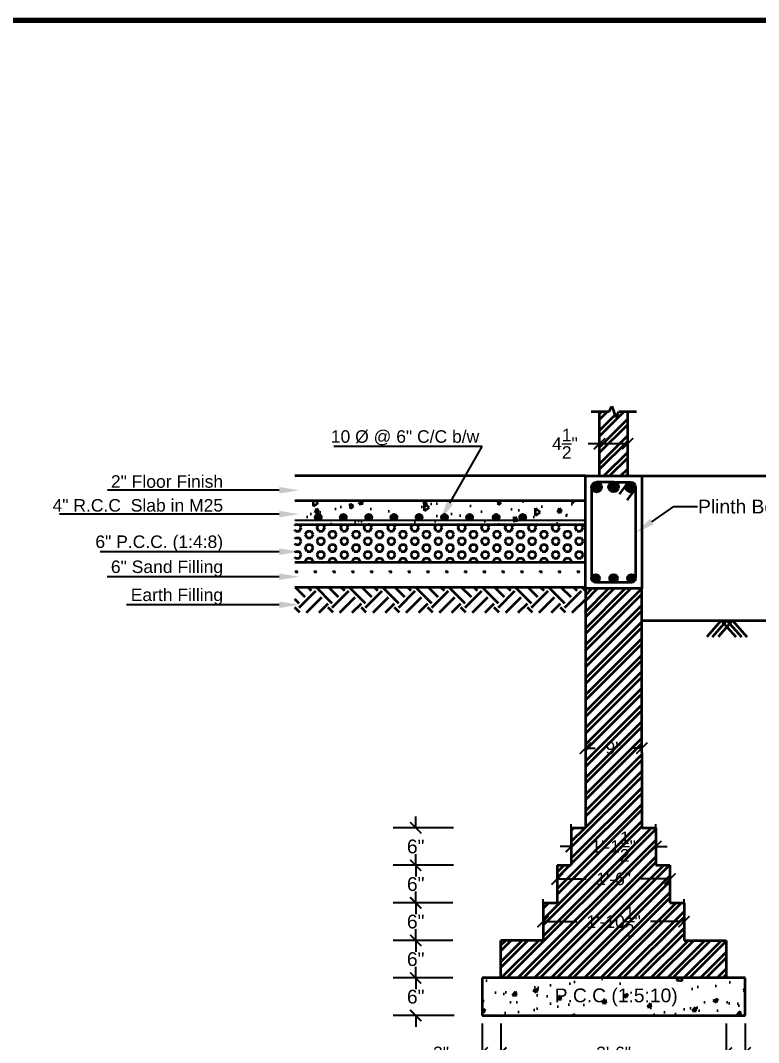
# Model space of a CAD drawing. Header units: feet. Extents: x -5357 to 123217, y -97269 to -8247.
# Drawn here: x 47307.3 to 47425.2, y -49828.4 to -49665.1 of the extents above; entities that cross this region are included whole.
import ezdxf
from ezdxf import colors
from ezdxf.entities.mleader import LeaderData, LeaderLine
from ezdxf.math import Vec2, Vec3

# ---------------------------------------------------------------- set-up
doc = ezdxf.new("R2010")
doc.units = ezdxf.units.FT
doc.header["$LTSCALE"] = 50.2
doc.header["$MEASUREMENT"] = 0
doc.header["$PDMODE"] = 3
doc.linetypes.add('PHANTOM2', pattern=[1.25, 0.625, -0.125, 0.125, -0.125, 0.125, -0.125])
doc.layers.get('0').update_dxf_attribs({"lineweight": 35})
for name, color, linetype, lineweight in [('drg seal', 250, 'Continuous', 120), ('Str Beam', 10, 'Continuous', 35), ('Str Brick Foundation', 2, 'Continuous', 35)]:
    doc.layers.add(name, color=color, linetype=linetype, lineweight=lineweight)
doc.styles.add('2.2 INCH', font='arial.ttf', dxfattribs={"height": 2.2})
doc.styles.get("Standard").update_dxf_attribs({"font": 'arial.ttf'})
doc.dimstyles.new('Copy(2) of Standard', dxfattribs={"dimscale": 20, "dimtxt": 0.18, "dimasz": 0.09, "dimexe": 0.18, "dimexo": 0.0625, "dimgap": 0.09, "dimtad": 0, "dimtih": 1, "dimtoh": 1, "dimdec": 1, "dimzin": 0, "dimdsep": 46, "dimlunit": 4, "dimtxsty": 'Standard', "dimblk": 'ARCHTICK', "dimcen": 0.09, "dimadec": 0, "dimazin": 0, "dimtfac": 1, "dimtdec": 1, "dimtofl": 0, "dimtmove": 0, "dimatfit": 3, "dimfxl": 0.5, "dimfxlon": 1, "dimtolj": 1, "dimtzin": 0, "dimarcsym": 0})

# ---------------------------------------------------------------- blocks, each defined once
blk = doc.blocks.new('_ArchTick')
at = {"color": 0, "linetype": 'ByBlock', "const_width": 0.15}
blk.add_lwpolyline([(-0.5, -0.5), (0.5, 0.5)], dxfattribs=at)
blk = doc.blocks.new('*D979')
at = {"layer": 'Defpoints', "color": 0, "linetype": 'PHANTOM2', "ltscale": 150, "transparency": 16777216}
for p in [(47413.3, -49809.07), (47390.8, -49812.07), (47413.3, -49812.07)]:
    blk.add_point(p, dxfattribs=at)
at = {"layer": 'Str Brick Foundation', "color": 0, "linetype": 'PHANTOM2', "lineweight": -2, "ltscale": 150, "transparency": 16777216}
for p, q in [((47390.8, -49810.82), (47390.8, -49805.47)), ((47413.3, -49810.82), (47413.3, -49805.47)), ((47390.8, -49809.07), (47396.18, -49809.07)), ((47413.3, -49809.07), (47407.92, -49809.07))]:
    blk.add_line(p, q, dxfattribs=at)
at = {"layer": 'Str Brick Foundation', "color": 0, "linetype": 'PHANTOM2', "lineweight": -2, "ltscale": 150, "transparency": 16777216, "xscale": 1.8, "yscale": 1.8, "zscale": 1.8, "rotation": 180}
blk.add_blockref('_ArchTick', (47390.8, -49809.07), dxfattribs=at)
at = {"layer": 'Str Brick Foundation', "color": 0, "linetype": 'PHANTOM2', "lineweight": -2, "ltscale": 150, "transparency": 16777216, "xscale": 1.8, "yscale": 1.8, "zscale": 1.8}
blk.add_blockref('_ArchTick', (47413.3, -49809.07), dxfattribs=at)
at = {"layer": 'Str Brick Foundation', "color": 0, "linetype": 'PHANTOM2', "lineweight": 20, "ltscale": 150, "transparency": 16777216, "insert": (47402.05, -49809.07), "char_height": 3.6, "attachment_point": 5}
blk.add_mtext('\\A1;{\\H0.55556x;1\'-10{\\H1.000000x;\\S1/2;}"}', dxfattribs=at)
blk = doc.blocks.new('*D980')
at = {"layer": 'Defpoints', "color": 0, "linetype": 'PHANTOM2', "ltscale": 150, "transparency": 16777216}
for p in [(47393.05, -49800.07), (47411.05, -49800.07), (47393.05, -49802.25)]:
    blk.add_point(p, dxfattribs=at)
at = {"layer": 'Str Brick Foundation', "color": 0, "linetype": 'PHANTOM2', "lineweight": -2, "ltscale": 150, "transparency": 16777216}
for p, q in [((47393.05, -49801.32), (47393.05, -49805.85)), ((47393.05, -49802.25), (47397.68, -49802.25)), ((47411.05, -49802.25), (47406.41, -49802.25)), ((47411.05, -49801.32), (47411.05, -49805.85))]:
    blk.add_line(p, q, dxfattribs=at)
at = {"layer": 'Str Brick Foundation', "color": 0, "linetype": 'PHANTOM2', "lineweight": -2, "ltscale": 150, "transparency": 16777216, "xscale": 1.8, "yscale": 1.8, "zscale": 1.8, "rotation": 180}
blk.add_blockref('_ArchTick', (47393.05, -49802.25), dxfattribs=at)
at = {"layer": 'Str Brick Foundation', "color": 0, "linetype": 'PHANTOM2', "lineweight": -2, "ltscale": 150, "transparency": 16777216, "xscale": 1.8, "yscale": 1.8, "zscale": 1.8}
blk.add_blockref('_ArchTick', (47411.05, -49802.25), dxfattribs=at)
at = {"layer": 'Str Brick Foundation', "color": 0, "linetype": 'PHANTOM2', "lineweight": 20, "ltscale": 150, "transparency": 16777216, "insert": (47402.05, -49802.25), "char_height": 3.6, "attachment_point": 5}
blk.add_mtext('\\A1;{\\H0.55556x;1\'-6"}', dxfattribs=at)
blk = doc.blocks.new('*D981')
at = {"layer": 'Defpoints', "color": 0, "linetype": 'PHANTOM2', "ltscale": 150, "transparency": 16777216}
for p in [(47395.3, -49797.07), (47408.8, -49797.07), (47408.8, -49797.07)]:
    blk.add_point(p, dxfattribs=at)
at = {"layer": 'Str Brick Foundation', "color": 0, "linetype": 'PHANTOM2', "lineweight": -2, "ltscale": 150, "transparency": 16777216}
for p, q in [((47395.3, -49797.07), (47395.3, -49793.47)), ((47408.8, -49797.07), (47408.8, -49793.47)), ((47395.3, -49797.07), (47393.5, -49797.07)), ((47408.8, -49797.07), (47410.6, -49797.07))]:
    blk.add_line(p, q, dxfattribs=at)
at = {"layer": 'Str Brick Foundation', "color": 0, "linetype": 'PHANTOM2', "lineweight": -2, "ltscale": 150, "transparency": 16777216, "xscale": 1.8, "yscale": 1.8, "zscale": 1.8}
blk.add_blockref('_ArchTick', (47395.3, -49797.07), dxfattribs=at)
at = {"layer": 'Str Brick Foundation', "color": 0, "linetype": 'PHANTOM2', "lineweight": -2, "ltscale": 150, "transparency": 16777216, "xscale": 1.8, "yscale": 1.8, "zscale": 1.8, "rotation": 180}
blk.add_blockref('_ArchTick', (47408.8, -49797.07), dxfattribs=at)
at = {"layer": 'Str Brick Foundation', "color": 0, "linetype": 'PHANTOM2', "lineweight": 20, "ltscale": 150, "transparency": 16777216, "insert": (47402.05, -49797.07), "char_height": 3.6, "attachment_point": 5}
blk.add_mtext('\\A1;{\\H0.55556x;1\'-1{\\H1.000000x;\\S1/2;}"}', dxfattribs=at)
blk = doc.blocks.new('*D982')
at = {"layer": 'Defpoints', "color": 0, "linetype": 'PHANTOM2', "ltscale": 150, "transparency": 16777216}
for p in [(47406.55, -49781.35), (47397.55, -49782.07), (47406.55, -49782.07)]:
    blk.add_point(p, dxfattribs=at)
at = {"layer": 'Str Brick Foundation', "color": 0, "linetype": 'PHANTOM2', "lineweight": -2, "ltscale": 150, "transparency": 16777216}
for p, q in [((47397.55, -49781.35), (47397.55, -49777.75)), ((47406.55, -49781.35), (47406.55, -49777.75)), ((47397.55, -49781.35), (47399.1, -49781.35)), ((47406.55, -49781.35), (47405, -49781.35))]:
    blk.add_line(p, q, dxfattribs=at)
at = {"layer": 'Str Brick Foundation', "color": 0, "linetype": 'PHANTOM2', "lineweight": -2, "ltscale": 150, "transparency": 16777216, "xscale": 1.8, "yscale": 1.8, "zscale": 1.8, "rotation": 180}
blk.add_blockref('_ArchTick', (47397.55, -49781.35), dxfattribs=at)
at = {"layer": 'Str Brick Foundation', "color": 0, "linetype": 'PHANTOM2', "lineweight": -2, "ltscale": 150, "transparency": 16777216, "xscale": 1.8, "yscale": 1.8, "zscale": 1.8}
blk.add_blockref('_ArchTick', (47406.55, -49781.35), dxfattribs=at)
at = {"layer": 'Str Brick Foundation', "color": 0, "linetype": 'PHANTOM2', "lineweight": 20, "ltscale": 150, "transparency": 16777216, "insert": (47402.05, -49781.35), "char_height": 3.6, "attachment_point": 5}
blk.add_mtext('\\A1;{\\H0.55556x;9"}', dxfattribs=at)
blk = doc.blocks.new('*D972')
at = {"layer": 'Defpoints', "color": 0, "linetype": 'PHANTOM2', "ltscale": 150, "transparency": 16777216}
for p in [(47384.05, -49824.07), (47420.05, -49824.07), (47420.05, -49830.05)]:
    blk.add_point(p, dxfattribs=at)
at = {"layer": 'Str Brick Foundation', "color": 0, "linetype": 'PHANTOM2', "lineweight": -2, "ltscale": 150, "transparency": 16777216}
for p, q in [((47384.05, -49825.32), (47384.05, -49833.65)), ((47420.05, -49825.32), (47420.05, -49833.65)), ((47384.05, -49830.05), (47397.57, -49830.05)), ((47420.05, -49830.05), (47406.52, -49830.05))]:
    blk.add_line(p, q, dxfattribs=at)
at = {"layer": 'Str Brick Foundation', "color": 0, "linetype": 'PHANTOM2', "lineweight": -2, "ltscale": 150, "transparency": 16777216, "xscale": 1.8, "yscale": 1.8, "zscale": 1.8, "rotation": 180}
blk.add_blockref('_ArchTick', (47384.05, -49830.05), dxfattribs=at)
at = {"layer": 'Str Brick Foundation', "color": 0, "linetype": 'PHANTOM2', "lineweight": -2, "ltscale": 150, "transparency": 16777216, "xscale": 1.8, "yscale": 1.8, "zscale": 1.8}
blk.add_blockref('_ArchTick', (47420.05, -49830.05), dxfattribs=at)
at = {"layer": 'Str Brick Foundation', "color": 0, "linetype": 'PHANTOM2', "lineweight": 20, "ltscale": 150, "transparency": 16777216, "insert": (47402.05, -49830.05), "char_height": 3.6, "attachment_point": 5}
blk.add_mtext('\\A1;{\\H0.55556x;2\'-6"}', dxfattribs=at)
blk = doc.blocks.new('*D977')
at = {"layer": 'Defpoints', "color": 0, "linetype": 'PHANTOM2', "ltscale": 150, "transparency": 16777216}
for p in [(47381.05, -49824.07), (47384.05, -49824.07), (47381.05, -49830.05)]:
    blk.add_point(p, dxfattribs=at)
at = {"layer": 'Str Brick Foundation', "color": 0, "linetype": 'PHANTOM2', "lineweight": -2, "ltscale": 150, "transparency": 16777216}
for p, q in [((47381.05, -49825.32), (47381.05, -49833.65)), ((47384.05, -49825.32), (47384.05, -49833.65)), ((47381.05, -49830.05), (47377.45, -49830.05)), ((47384.05, -49830.05), (47385.85, -49830.05))]:
    blk.add_line(p, q, dxfattribs=at)
at = {"layer": 'Str Brick Foundation', "color": 0, "linetype": 'PHANTOM2', "lineweight": -2, "ltscale": 150, "transparency": 16777216, "xscale": 1.8, "yscale": 1.8, "zscale": 1.8}
blk.add_blockref('_ArchTick', (47381.05, -49830.05), dxfattribs=at)
at = {"layer": 'Str Brick Foundation', "color": 0, "linetype": 'PHANTOM2', "lineweight": -2, "ltscale": 150, "transparency": 16777216, "xscale": 1.8, "yscale": 1.8, "zscale": 1.8, "rotation": 180}
blk.add_blockref('_ArchTick', (47384.05, -49830.05), dxfattribs=at)
at = {"layer": 'Str Brick Foundation', "color": 0, "linetype": 'PHANTOM2', "lineweight": 20, "ltscale": 150, "transparency": 16777216, "insert": (47374.5, -49830.05), "char_height": 3.6, "attachment_point": 5}
blk.add_mtext('\\A1;{\\H0.55556x;3"}', dxfattribs=at)
blk = doc.blocks.new('*D978')
at = {"layer": 'Defpoints', "color": 0, "linetype": 'PHANTOM2', "ltscale": 150, "transparency": 16777216}
for p in [(47420.05, -49824.07), (47423.05, -49824.07), (47423.05, -49830.05)]:
    blk.add_point(p, dxfattribs=at)
at = {"layer": 'Str Brick Foundation', "color": 0, "linetype": 'PHANTOM2', "lineweight": -2, "ltscale": 150, "transparency": 16777216}
for p, q in [((47420.05, -49825.32), (47420.05, -49833.65)), ((47423.05, -49825.32), (47423.05, -49833.65)), ((47420.05, -49830.05), (47418.25, -49830.05)), ((47423.05, -49830.05), (47426.65, -49830.05))]:
    blk.add_line(p, q, dxfattribs=at)
at = {"layer": 'Str Brick Foundation', "color": 0, "linetype": 'PHANTOM2', "lineweight": -2, "ltscale": 150, "transparency": 16777216, "xscale": 1.8, "yscale": 1.8, "zscale": 1.8}
blk.add_blockref('_ArchTick', (47420.05, -49830.05), dxfattribs=at)
at = {"layer": 'Str Brick Foundation', "color": 0, "linetype": 'PHANTOM2', "lineweight": -2, "ltscale": 150, "transparency": 16777216, "xscale": 1.8, "yscale": 1.8, "zscale": 1.8, "rotation": 180}
blk.add_blockref('_ArchTick', (47423.05, -49830.05), dxfattribs=at)
at = {"layer": 'Str Brick Foundation', "color": 0, "linetype": 'PHANTOM2', "lineweight": 20, "ltscale": 150, "transparency": 16777216, "insert": (47429.6, -49830.05), "char_height": 3.6, "attachment_point": 5}
blk.add_mtext('\\A1;{\\H0.55556x;3"}', dxfattribs=at)
blk = doc.blocks.new('*D973')
at = {"layer": 'Defpoints', "color": 0, "linetype": 'PHANTOM2', "ltscale": 150, "transparency": 16777216}
for p in [(47370.45, -49818.07), (47375.65, -49818.07), (47377.85, -49824.07)]:
    blk.add_point(p, dxfattribs=at)
at = {"layer": 'Str Brick Foundation', "color": 0, "linetype": 'PHANTOM2', "lineweight": -2, "ltscale": 150, "transparency": 16777216}
for p, q in [((47370.45, -49818.07), (47370.45, -49816.27)), ((47374.4, -49818.07), (47366.85, -49818.07)), ((47376.6, -49824.07), (47366.85, -49824.07)), ((47370.45, -49824.07), (47370.45, -49825.87))]:
    blk.add_line(p, q, dxfattribs=at)
at = {"layer": 'Str Brick Foundation', "color": 0, "linetype": 'PHANTOM2', "lineweight": -2, "ltscale": 150, "transparency": 16777216, "xscale": 1.8, "yscale": 1.8, "zscale": 1.8}
for p, rotation in [((47370.45, -49818.07), 270), ((47370.45, -49824.07), 90)]:
    blk.add_blockref('_ArchTick', p, dxfattribs=dict(at, rotation=rotation))
at = {"layer": 'Str Brick Foundation', "color": 0, "linetype": 'PHANTOM2', "lineweight": 20, "ltscale": 150, "transparency": 16777216, "insert": (47370.45, -49821.07), "char_height": 2.2, "attachment_point": 5, "style": '2.2 INCH'}
blk.add_mtext('\\A1;6"', dxfattribs=at)
blk = doc.blocks.new('*D974')
at = {"layer": 'Defpoints', "color": 0, "linetype": 'PHANTOM2', "ltscale": 150, "transparency": 16777216}
for p in [(47370.45, -49806.07), (47377.65, -49806.07), (47377.65, -49812.07)]:
    blk.add_point(p, dxfattribs=at)
at = {"layer": 'Str Brick Foundation', "color": 0, "linetype": 'PHANTOM2', "lineweight": -2, "ltscale": 150, "transparency": 16777216}
for p, q in [((47370.45, -49806.07), (47370.45, -49804.27)), ((47376.4, -49806.07), (47366.85, -49806.07)), ((47376.4, -49812.07), (47366.85, -49812.07)), ((47370.45, -49812.07), (47370.45, -49813.87))]:
    blk.add_line(p, q, dxfattribs=at)
at = {"layer": 'Str Brick Foundation', "color": 0, "linetype": 'PHANTOM2', "lineweight": -2, "ltscale": 150, "transparency": 16777216, "xscale": 1.8, "yscale": 1.8, "zscale": 1.8}
for p, rotation in [((47370.45, -49806.07), 270), ((47370.45, -49812.07), 90)]:
    blk.add_blockref('_ArchTick', p, dxfattribs=dict(at, rotation=rotation))
at = {"layer": 'Str Brick Foundation', "color": 0, "linetype": 'PHANTOM2', "lineweight": 20, "ltscale": 150, "transparency": 16777216, "insert": (47370.45, -49809.07), "char_height": 2.2, "attachment_point": 5, "style": '2.2 INCH'}
blk.add_mtext('\\A1;6"', dxfattribs=at)
blk = doc.blocks.new('*D975')
at = {"layer": 'Defpoints', "color": 0, "linetype": 'PHANTOM2', "ltscale": 150, "transparency": 16777216}
for p in [(47370.45, -49800.07), (47377.75, -49800.07), (47377.65, -49806.07)]:
    blk.add_point(p, dxfattribs=at)
at = {"layer": 'Str Brick Foundation', "color": 0, "linetype": 'PHANTOM2', "lineweight": -2, "ltscale": 150, "transparency": 16777216}
for p, q in [((47370.45, -49800.07), (47370.45, -49798.27)), ((47376.5, -49800.07), (47366.85, -49800.07)), ((47376.4, -49806.07), (47366.85, -49806.07)), ((47370.45, -49806.07), (47370.45, -49807.87))]:
    blk.add_line(p, q, dxfattribs=at)
at = {"layer": 'Str Brick Foundation', "color": 0, "linetype": 'PHANTOM2', "lineweight": -2, "ltscale": 150, "transparency": 16777216, "xscale": 1.8, "yscale": 1.8, "zscale": 1.8}
for p, rotation in [((47370.45, -49800.07), 270), ((47370.45, -49806.07), 90)]:
    blk.add_blockref('_ArchTick', p, dxfattribs=dict(at, rotation=rotation))
at = {"layer": 'Str Brick Foundation', "color": 0, "linetype": 'PHANTOM2', "lineweight": 20, "ltscale": 150, "transparency": 16777216, "insert": (47370.45, -49803.07), "char_height": 2.2, "attachment_point": 5, "style": '2.2 INCH'}
blk.add_mtext('\\A1;6"', dxfattribs=at)
blk = doc.blocks.new('*D976')
at = {"layer": 'Defpoints', "color": 0, "linetype": 'PHANTOM2', "ltscale": 150, "transparency": 16777216}
for p in [(47370.45, -49794.07), (47377.75, -49794.07), (47377.75, -49800.07)]:
    blk.add_point(p, dxfattribs=at)
at = {"layer": 'Str Brick Foundation', "color": 0, "linetype": 'PHANTOM2', "lineweight": -2, "ltscale": 150, "transparency": 16777216}
for p, q in [((47370.45, -49794.07), (47370.45, -49792.27)), ((47376.5, -49794.07), (47366.85, -49794.07)), ((47376.5, -49800.07), (47366.85, -49800.07)), ((47370.45, -49800.07), (47370.45, -49801.87))]:
    blk.add_line(p, q, dxfattribs=at)
at = {"layer": 'Str Brick Foundation', "color": 0, "linetype": 'PHANTOM2', "lineweight": -2, "ltscale": 150, "transparency": 16777216, "xscale": 1.8, "yscale": 1.8, "zscale": 1.8}
for p, rotation in [((47370.45, -49794.07), 270), ((47370.45, -49800.07), 90)]:
    blk.add_blockref('_ArchTick', p, dxfattribs=dict(at, rotation=rotation))
at = {"layer": 'Str Brick Foundation', "color": 0, "linetype": 'PHANTOM2', "lineweight": 20, "ltscale": 150, "transparency": 16777216, "insert": (47370.45, -49797.07), "char_height": 2.2, "attachment_point": 5, "style": '2.2 INCH'}
blk.add_mtext('\\A1;6"', dxfattribs=at)
blk = doc.blocks.new('*D984')
at = {"layer": 'Defpoints', "color": 0, "linetype": 'PHANTOM2', "ltscale": 150, "transparency": 16777216}
for p in [(47423.05, -49760.95), (47458.35, -49760.95), (47423.05, -49824.07)]:
    blk.add_point(p, dxfattribs=at)
at = {"layer": 'Str Brick Foundation', "color": 0, "linetype": 'PHANTOM2', "lineweight": -2, "ltscale": 150, "transparency": 16777216}
for p, q in [((47448.35, -49760.95), (47461.95, -49760.95)), ((47458.35, -49760.95), (47458.35, -49788.87)), ((47458.35, -49824.07), (47458.35, -49796.15)), ((47448.35, -49824.07), (47461.95, -49824.07))]:
    blk.add_line(p, q, dxfattribs=at)
at = {"layer": 'Str Brick Foundation', "color": 0, "linetype": 'PHANTOM2', "lineweight": -2, "ltscale": 150, "transparency": 16777216, "xscale": 1.8, "yscale": 1.8, "zscale": 1.8}
for p, rotation in [((47458.35, -49760.95), 90), ((47458.35, -49824.07), 270)]:
    blk.add_blockref('_ArchTick', p, dxfattribs=dict(at, rotation=rotation))
at = {"layer": 'Str Brick Foundation', "color": 0, "linetype": 'PHANTOM2', "lineweight": 20, "ltscale": 150, "transparency": 16777216, "insert": (47458.35, -49792.51), "char_height": 3.6, "attachment_point": 5}
blk.add_mtext('\\A1;5\'-6"', dxfattribs=at)
blk = doc.blocks.new('*D985')
at = {"layer": 'Defpoints', "color": 0, "linetype": 'PHANTOM2', "ltscale": 150, "transparency": 16777216}
for p in [(47399.8, -49733.42), (47404.3, -49732.71), (47404.3, -49733.42)]:
    blk.add_point(p, dxfattribs=at)
at = {"layer": 'Str Brick Foundation', "color": 0, "linetype": 'PHANTOM2', "lineweight": -2, "ltscale": 150, "transparency": 16777216}
for p, q in [((47399.8, -49732.71), (47399.8, -49729.11)), ((47404.3, -49732.71), (47404.3, -49729.11)), ((47399.8, -49732.71), (47398, -49732.71)), ((47404.3, -49732.71), (47399.8, -49732.71))]:
    blk.add_line(p, q, dxfattribs=at)
at = {"layer": 'Str Brick Foundation', "color": 0, "linetype": 'PHANTOM2', "lineweight": -2, "ltscale": 150, "transparency": 16777216, "xscale": 1.8, "yscale": 1.8, "zscale": 1.8, "rotation": 180}
blk.add_blockref('_ArchTick', (47399.8, -49732.71), dxfattribs=at)
at = {"layer": 'Str Brick Foundation', "color": 0, "linetype": 'PHANTOM2', "lineweight": -2, "ltscale": 150, "transparency": 16777216, "xscale": 1.8, "yscale": 1.8, "zscale": 1.8}
blk.add_blockref('_ArchTick', (47404.3, -49732.71), dxfattribs=at)
at = {"layer": 'Str Brick Foundation', "color": 0, "linetype": 'PHANTOM2', "lineweight": 20, "ltscale": 150, "transparency": 16777216, "insert": (47394.28, -49732.71), "char_height": 3.6, "attachment_point": 5}
blk.add_mtext('\\A1;{\\H0.55556x;4{\\H1.000000x;\\S1/2;}"}', dxfattribs=at)
blk = doc.blocks.new('*D995')
at = {"layer": 'Defpoints', "color": 0, "linetype": 'PHANTOM2', "ltscale": 150, "transparency": 16777216}
for p in [(47370.45, -49812.07), (47377.65, -49812.07), (47377.65, -49818.07)]:
    blk.add_point(p, dxfattribs=at)
at = {"layer": 'Str Brick Foundation', "color": 0, "linetype": 'PHANTOM2', "lineweight": -2, "ltscale": 150, "transparency": 16777216}
for p, q in [((47370.45, -49812.07), (47370.45, -49810.27)), ((47376.4, -49812.07), (47366.85, -49812.07)), ((47376.4, -49818.07), (47366.85, -49818.07)), ((47370.45, -49818.07), (47370.45, -49819.87))]:
    blk.add_line(p, q, dxfattribs=at)
at = {"layer": 'Str Brick Foundation', "color": 0, "linetype": 'PHANTOM2', "lineweight": -2, "ltscale": 150, "transparency": 16777216, "xscale": 1.8, "yscale": 1.8, "zscale": 1.8}
for p, rotation in [((47370.45, -49812.07), 270), ((47370.45, -49818.07), 90)]:
    blk.add_blockref('_ArchTick', p, dxfattribs=dict(at, rotation=rotation))
at = {"layer": 'Str Brick Foundation', "color": 0, "linetype": 'PHANTOM2', "lineweight": 20, "ltscale": 150, "transparency": 16777216, "insert": (47370.45, -49815.07), "char_height": 2.2, "attachment_point": 5, "style": '2.2 INCH'}
blk.add_mtext('\\A1;6"', dxfattribs=at)

msp = doc.modelspace()

# ---------------------------------------------------------------- hatches: boundary and pattern name
at = {"layer": 'Str Beam'}
h = msp.add_hatch(color=256, dxfattribs=at)
h.dxf.hatch_style = 1
h.paths.add_polyline_path([(47400.12276, -49739.64709, 1), (47398.54876, -49739.64709, 1)])
h = msp.add_hatch(color=256, dxfattribs=at)
h.dxf.hatch_style = 1
h.paths.add_polyline_path([(47402.83576, -49739.61557, 1), (47401.26176, -49739.61557, 1)])
h = msp.add_hatch(color=256, dxfattribs=at)
h.dxf.hatch_style = 1
h.paths.add_polyline_path([(47405.54876, -49739.64709, 1), (47403.97476, -49739.64709, 1)])
h = msp.add_hatch(color=256, dxfattribs=at)
h.dxf.hatch_style = 1
h.paths.add_polyline_path([(47399.80676, -49754.23109, 1), (47398.54876, -49754.23109, 1)])
h = msp.add_hatch(color=256, dxfattribs=at)
h.dxf.hatch_style = 1
h.paths.add_polyline_path([(47402.68578, -49754.23109, 1), (47401.42778, -49754.23109, 1)])
h = msp.add_hatch(color=256, dxfattribs=at)
h.dxf.hatch_style = 1
h.paths.add_polyline_path([(47405.5521, -49754.23109, 1), (47404.2941, -49754.23109, 1)])
at = {"layer": 'Str Brick Foundation', "linetype": 'PHANTOM2', "ltscale": 100, "transparency": 33554559}
h = msp.add_hatch(dxfattribs=at)
h.set_pattern_fill('ANSI32', scale=5)
h.set_pattern_definition([(45, (-2262.7512, 383.15), (-1.325825215, 1.325825215), []), (45, (-2261.8674, 383.15), (-1.325825215, 1.325825215), [])])
h.paths.add_polyline_path([(47404.29876, -49727.55), (47402.90611, -49727.55), (47402.42333, -49728.52196), (47401.79199, -49726.70423), (47401.34634, -49727.55), (47399.79876, -49727.55), (47399.79876, -49737.86009), (47404.29876, -49737.86009)])
h = msp.add_hatch(dxfattribs=at)
h.set_pattern_fill('AR-CONC', angle=45)
h.set_pattern_definition([(95, (491.85, -48.65), (5.51552, 4.6280708), [0.75, -8.25]), (40, (491.85, -48.65), (-6.2999217, 4.3376815), [0.6, -6.6]), (145.451444, (492.3096, -48.264), (-0.78440164, 8.9657522), [0.6374019, -7.0114211]), (91.1842, (490.436, -47.236), (8.7169339, 6.3761378), [1.125, -12.375]), (141.635635, (491.162, -46.704), (-0.2790007, 13.4971167), [0.9561034, -10.5171376]), (36.184164, (490.436, -47.236), (-0.2790007, 13.4971167), [0.9, -9.9]), (66, (491.4964, -46.882), (7.0677157, 1.37382476), [0.75, -8.25]), (11, (491.4964, -46.882), (-3.4070859, 6.84808435), [0.6, -6.6]), (116.451445, (492.0854, -46.768), (3.66062975, 8.22190906), [0.6374019, -7.0114211]), (82.5, (491.85, -48.65), (-2.26793185, 2.43989818), [0, -6.52, 0, -6.7, 0, -6.625]), (52.5, (491.85, -48.65), (-0.92872942, 4.6490945), [0, -3.82, 0, -6.37, 0, -2.525]), (12.5, (490.2732, -50.2268), (3.93418167, 3.61520762), [0, -2.5, 0, -7.8, 0, -10.35]), (2.5, (489.566, -50.934), (3.41589983, 4.83159807), [0, -3.25, 0, -5.18, 0, -7.35])])
h.paths.add_polyline_path([(47397.54876, -49741.86009), (47351.15, -49741.86009), (47351.15, -49744.95), (47354.89021, -49744.95, -0.414213562), (47354.41021, -49744.47, -1), (47355.37021, -49744.47, -0.414213562), (47354.89021, -49744.95), (47358.89466, -49744.95, -0.414213562), (47358.41466, -49744.47, -1), (47359.37466, -49744.47, -0.414213562), (47358.89466, -49744.95), (47362.9526, -49744.95, -0.414213562), (47362.4726, -49744.47, -1), (47363.4326, -49744.47, -0.414213562), (47362.9526, -49744.95), (47366.97267, -49744.95, -0.414213562), (47366.49267, -49744.47, -1), (47367.45267, -49744.47, -0.414213562), (47366.97267, -49744.95), (47370.99275, -49744.95, -0.414213562), (47370.51275, -49744.47, -1), (47371.47275, -49744.47, -0.414213562), (47370.99275, -49744.95), (47375.05069, -49744.95, -0.414213562), (47374.57069, -49744.47, -1), (47375.53069, -49744.47, -0.414213562), (47375.05069, -49744.95), (47379.05514, -49744.95, -0.414213562), (47378.57514, -49744.47, -1), (47379.53514, -49744.47, -0.414213562), (47379.05514, -49744.95), (47383.29535, -49744.95, -0.414213562), (47382.81535, -49744.47, -1), (47383.77535, -49744.47, -0.414213562), (47383.29535, -49744.95), (47387.53556, -49744.95, -0.414213562), (47387.05556, -49744.47, -1), (47388.01556, -49744.47, -0.414213562), (47387.53556, -49744.95), (47391.54001, -49744.95, -0.414213562), (47391.06001, -49744.47, -1), (47392.02001, -49744.47, -0.414213562), (47391.54001, -49744.95), (47395.59795, -49744.95, -0.414213562), (47395.11795, -49744.47, -1), (47396.07795, -49744.47, -0.414213562), (47395.59795, -49744.95), (47397.54876, -49744.95)])
h.paths.add_polyline_path([(47397.54876, -49744.95), (47351.15, -49744.95), (47351.15, -49745.67017), (47397.54876, -49745.67017)])
at = {"layer": 'Str Brick Foundation', "linetype": 'PHANTOM2', "ltscale": 150, "transparency": 33554687}
h = msp.add_hatch(color=256, dxfattribs=at)
h.dxf.hatch_style = 1
h.paths.add_polyline_path([(47355.37021, -49744.47, 1), (47354.41021, -49744.47, 1)])
h = msp.add_hatch(color=256, dxfattribs=at)
h.dxf.hatch_style = 1
h.paths.add_polyline_path([(47359.37466, -49744.47, 1), (47358.41466, -49744.47, 1)])
h = msp.add_hatch(color=256, dxfattribs=at)
h.dxf.hatch_style = 1
h.paths.add_polyline_path([(47363.4326, -49744.47, 1), (47362.4726, -49744.47, 1)])
h = msp.add_hatch(color=256, dxfattribs=at)
h.dxf.hatch_style = 1
h.paths.add_polyline_path([(47367.45267, -49744.47, 1), (47366.49267, -49744.47, 1)])
h = msp.add_hatch(color=256, dxfattribs=at)
h.dxf.hatch_style = 1
h.paths.add_polyline_path([(47371.47275, -49744.47, 1), (47370.51275, -49744.47, 1)])
h = msp.add_hatch(color=256, dxfattribs=at)
h.dxf.hatch_style = 1
h.paths.add_polyline_path([(47375.53069, -49744.47, 1), (47374.57069, -49744.47, 1)])
h = msp.add_hatch(color=256, dxfattribs=at)
h.dxf.hatch_style = 1
h.paths.add_polyline_path([(47379.53514, -49744.47, 1), (47378.57514, -49744.47, 1)])
h = msp.add_hatch(color=256, dxfattribs=at)
h.dxf.hatch_style = 1
h.paths.add_polyline_path([(47383.77535, -49744.47, 1), (47382.81535, -49744.47, 1)])
h = msp.add_hatch(color=256, dxfattribs=at)
h.dxf.hatch_style = 1
h.paths.add_polyline_path([(47382.81535, -49744.47, -1), (47383.77535, -49744.47, -1)])
h = msp.add_hatch(color=256, dxfattribs=at)
h.dxf.hatch_style = 1
h.paths.add_polyline_path([(47387.05556, -49744.47, -1), (47388.01556, -49744.47, -1)])
at = {"layer": 'Str Brick Foundation', "linetype": 'PHANTOM2', "ltscale": 100, "transparency": 33554559}
h = msp.add_hatch(dxfattribs=at)
h.set_pattern_fill('HEX', scale=5)
h.set_pattern_definition([(0, (11.2488, 0), (0, 1.082531755), [0.625, -1.25]), (120, (11.2488, 0), (-0.9375, -0.541265877), [0.625, -1.25]), (60, (11.8738, 0), (-0.9375, 0.541265877), [0.625, -1.25])])
h.paths.add_polyline_path([(47351.15, -49745.67017), (47351.15, -49751.67017), (47397.54876, -49751.67017), (47397.54876, -49745.67017)])
h = msp.add_hatch(dxfattribs=at)
h.set_pattern_fill('SWAMP', scale=3)
h.set_pattern_definition([(0, (11.2488, 0), (1.5, 2.59807621), [0.375, -2.625]), (90, (11.4363, 0), (-1.5, 2.59807621), [0.1875, -5.00865242]), (90, (11.4831, 0), (-1.5, 2.59807621), [0.15, -5.04615242]), (90, (11.3894, 0), (-1.5, 2.59807621), [0.15, -5.04615242]), (60, (11.53, 0), (-1.5, 2.59807621), [0.12, -2.88]), (120, (11.3425, 0), (-3, 1e-09), [0.12, -2.88])])
h.paths.add_polyline_path([(47351.15, -49751.67017), (47351.15, -49755.67017), (47397.54876, -49755.67017), (47397.54876, -49753.56925), (47397.54876, -49751.67017)])
h = msp.add_hatch(dxfattribs=at)
h.set_pattern_fill('EARTH', scale=15, angle=45)
h.set_pattern_definition([(45, (11.2488, 0), (4e-16, 5.30330086), [3.75, -3.75]), (45, (10.2544, 0.9944), (4e-16, 5.30330086), [3.75, -3.75]), (45, (9.26, 1.9887), (4e-16, 5.30330086), [3.75, -3.75]), (135, (9.26, 2.6517), (-5.30330086, 4e-16), [3.75, -3.75]), (135, (10.2544, 3.646), (-5.30330086, 4e-16), [3.75, -3.75]), (135, (11.2488, 4.6404), (-5.30330086, 4e-16), [3.75, -3.75])])
h.paths.add_polyline_path([(47397.54876, -49755.67017), (47351.15, -49755.67017), (47351.15, -49759.67017), (47397.54876, -49759.67017)])
at = {"layer": 'Str Brick Foundation', "linetype": 'PHANTOM2', "ltscale": 100, "transparency": 33554687}
h = msp.add_hatch(dxfattribs=at)
h.set_pattern_fill('ANSI32', scale=5)
h.set_pattern_definition([(45, (11.2488, 0), (-1.325825215, 1.325825215), []), (45, (12.1326, 0), (-1.325825215, 1.325825215), [])])
h.paths.add_polyline_path([(47420.04876, -49818.06833), (47420.04876, -49812.06833), (47413.29876, -49812.06833), (47413.29876, -49806.06833), (47411.04876, -49806.06833), (47411.04876, -49800.06833), (47408.79876, -49800.06833), (47408.79876, -49794.06833), (47406.54876, -49794.06833), (47406.54876, -49782.06833), (47406.54876, -49755.86009), (47397.54876, -49755.86009), (47397.54876, -49782.06833), (47397.54876, -49794.06833), (47395.29876, -49794.06833), (47395.29876, -49800.06833), (47393.04876, -49800.06833), (47393.04876, -49806.06833), (47390.79876, -49806.06833), (47390.79876, -49812.06833), (47384.04876, -49812.06833), (47384.04876, -49818.06833)])
h.paths.add_polyline_path([(47396.77424, -49812.8849), (47407.15003, -49812.8849), (47407.15003, -49805.28859), (47396.77424, -49805.28859)], flags=24)
h.paths.add_polyline_path([(47399.88341, -49783.82505), (47404.22913, -49783.82505), (47404.22913, -49778.9036), (47399.88341, -49778.9036)], flags=24)
h.paths.add_polyline_path([(47397.55119, -49800.90196), (47406.37307, -49800.90196), (47406.37307, -49793.30564), (47397.55119, -49793.30564)], flags=24)
h.paths.add_polyline_path([(47398.28039, -49804.72505), (47405.64387, -49804.72505), (47405.64387, -49799.8036), (47398.28039, -49799.8036)], flags=24)
h = msp.add_hatch(dxfattribs=at)
h.set_pattern_fill('AR-CONC')
h.set_pattern_definition([(50, (11.249, 0), (7.17260183, -0.62752135), [0.75, -8.25]), (355, (11.249, 0), (-1.3875133, 7.5219213), [0.6, -6.6]), (100.451444, (11.8465, -0.052), (5.7850885, 6.8943999), [0.6374019, -7.0114211]), (46.1842, (11.249, 2), (10.6724133, -1.6551928), [1.125, -12.375]), (96.635635, (12.138, 1.862), (9.3466195, 9.741186), [0.9561034, -10.5171376]), (351.184164, (11.249, 2), (9.3466195, 9.741186), [0.9, -9.9]), (21, (12.249, 1.5), (5.9690705, -4.0261889), [0.75, -8.25]), (326, (12.249, 1.5), (2.4331533, 7.25150045), [0.6, -6.6]), (71.451445, (12.746, 1.1645), (8.4022238, 3.2253115), [0.6374019, -7.0114211]), (37.5, (11.2488, 0), (0.12159855, 3.32893854), [0, -6.52, 0, -6.7, 0, -6.625]), (7.5, (11.2488, 0), (2.63069537, 3.94411712), [0, -3.82, 0, -6.37, 0, -2.525]), (327.5, (9.0188, 0), (5.33822436, -0.22554872), [0, -2.5, 0, -7.8, 0, -10.35]), (317.5, (8.0188, 0), (5.8318617, 1.00104982), [0, -3.25, 0, -5.18, 0, -7.35])])
h.paths.add_polyline_path([(47381.04876, -49818.06833), (47381.04876, -49824.06833), (47384.04876, -49824.06833), (47420.04876, -49824.06833), (47423.04876, -49824.06833), (47423.04876, -49818.06833)])
h.paths.add_polyline_path([(47391.86289, -49823.18881), (47412.60532, -49823.18881), (47412.60532, -49818.65525), (47391.86289, -49818.65525)], flags=24)

# ---------------------------------------------------------------- linework, layer by layer
at = {"layer": 'drg seal', "lineweight": 70}
msp.add_lwpolyline([(47785.97074, -50168.71637), (47785.97074, -49665.08759), (47120.05227, -49665.08759), (47120.05227, -50168.71637), (47785.88008, -50168.71637)], dxfattribs=at)
at = {"layer": 'Str Beam'}
for p, q in [((47402.04876, -49738.86009), (47399.33576, -49738.86009)), ((47402.04876, -49738.86009), (47404.76176, -49738.86009)), ((47404.38888, -49738.86009), (47402.92552, -49740.75555)), ((47398.54876, -49739.64709), (47398.54876, -49754.30174)), ((47405.54876, -49739.93338), (47404.17142, -49741.71742)), ((47405.54876, -49739.64709), (47405.54876, -49754.07309)), ((47404.76176, -49754.86009), (47399.3518, -49754.86009))]:
    msp.add_line(p, q, dxfattribs=at)
for centre, radius in [((47399.33576, -49739.64709), 0.787), ((47402.04876, -49739.61557), 0.787), ((47404.76176, -49739.64709), 0.787), ((47399.17776, -49754.23109), 0.629), ((47402.05678, -49754.23109), 0.629), ((47404.9231, -49754.23109), 0.629)]:
    msp.add_circle(centre, radius, dxfattribs=at)
at = {"layer": 'Str Brick Foundation', "linetype": 'PHANTOM2', "ltscale": 100}
for p, q in [((47399.79876, -49737.86009), (47399.79876, -49727.55)), ((47404.29876, -49737.86009), (47404.29876, -49727.55)), ((47397.54876, -49737.86009), (47351.15, -49737.86009)), ((47397.54876, -49741.86009), (47351.15, -49741.86009)), ((47397.54876, -49745.67017), (47351.15, -49745.67017)), ((47397.54876, -49751.67017), (47351.15, -49751.67017)), ((47397.54876, -49755.67017), (47351.15, -49755.67017)), ((47390.79876, -49812.06833), (47384.04876, -49812.06833)), ((47413.29876, -49812.06833), (47420.04876, -49812.06833))]:
    msp.add_line(p, q, dxfattribs=at)
at = {"layer": 'Str Brick Foundation', "linetype": 'PHANTOM2', "ltscale": 150}
for p, q in [((47406.54876, -49737.86009), (47458.35, -49737.86009)), ((47397.54876, -49755.75916), (47397.54876, -49782.06833)), ((47406.54876, -49782.06833), (47406.54876, -49755.75916)), ((47406.54876, -49760.95), (47458.35, -49760.95)), ((47419.24938, -49760.95), (47416.95, -49763.55)), ((47421.05, -49760.95), (47418.75062, -49763.55)), ((47419.25, -49760.95), (47421.54938, -49763.55)), ((47421.05062, -49760.95), (47423.35, -49763.55)), ((47397.54876, -49782.06833), (47397.54876, -49794.06833)), ((47406.54876, -49782.06833), (47406.54876, -49794.06833)), ((47395.29876, -49794.06833), (47397.54876, -49794.06833)), ((47395.29876, -49794.06833), (47395.29876, -49800.06833)), ((47406.54876, -49794.06833), (47408.79876, -49794.06833)), ((47408.79876, -49794.06833), (47408.79876, -49800.06833)), ((47393.04876, -49800.06833), (47395.29876, -49800.06833)), ((47393.04876, -49800.06833), (47393.04876, -49806.06833)), ((47408.79876, -49800.06833), (47411.04876, -49800.06833)), ((47411.04876, -49800.06833), (47411.04876, -49806.06833)), ((47390.79876, -49806.06833), (47393.04876, -49806.06833)), ((47390.79876, -49806.06833), (47390.79876, -49812.06833)), ((47411.04876, -49806.06833), (47413.29876, -49806.06833)), ((47413.29876, -49806.06833), (47413.29876, -49812.06833)), ((47384.04876, -49818.06833), (47384.04876, -49812.06833)), ((47420.04876, -49812.06833), (47420.04876, -49818.06833)), ((47423.04876, -49818.06833), (47381.04876, -49818.06833)), ((47381.04876, -49818.06833), (47381.04876, -49824.06833)), ((47423.04876, -49824.06833), (47423.04876, -49818.06833)), ((47381.04876, -49824.06833), (47384.04876, -49824.06833)), ((47384.04876, -49824.06833), (47420.04876, -49824.06833)), ((47420.04876, -49824.06833), (47423.04876, -49824.06833))]:
    msp.add_line(p, q, dxfattribs=at)
at = {"layer": 'Str Brick Foundation', "linetype": 'Continuous', "lineweight": 25, "ltscale": 150}
msp.add_line((47351.15, -49744.95), (47397.54876, -49744.95), dxfattribs=at)
at = {"layer": 'Str Brick Foundation', "linetype": 'PHANTOM2', "ltscale": 150}
for points in [[(47398.46111, -49727.55), (47401.34634, -49727.55), (47401.79199, -49726.70423), (47402.42333, -49728.52196), (47402.90611, -49727.55), (47405.69142, -49727.55)], [(47417.85062, -49763.55), (47420.15, -49760.95), (47422.44938, -49763.55)]]:
    msp.add_lwpolyline(points, dxfattribs=at)
msp.add_lwpolyline([(47406.54876, -49737.86009), (47406.54876, -49755.86009), (47397.54876, -49755.86009), (47397.54876, -49737.86009)], close=True, dxfattribs=at)
for centre in [(47354.89021, -49744.47), (47358.89466, -49744.47), (47362.9526, -49744.47), (47366.97267, -49744.47), (47370.99275, -49744.47), (47375.05069, -49744.47), (47379.05514, -49744.47), (47383.29535, -49744.47), (47383.29535, -49744.47), (47387.53556, -49744.47)]:
    msp.add_circle(centre, 0.48, dxfattribs=at)

# ---------------------------------------------------------------- texts
at = {"layer": 'Str Brick Foundation', "linetype": 'PHANTOM2', "ltscale": 150, "insert": (47392.65, -49819.75), "char_height": 2.2, "attachment_point": 1, "style": '2.2 INCH'}
msp.add_mtext_dynamic_manual_height_columns('P.C.C (1:5:10)', width=21.6910209, gutter_width=35.5, heights=[0], dxfattribs=at)

# ---------------------------------------------------------------- dimensions: what is measured, and where the dimension line sits
at = {"layer": 'Str Brick Foundation', "linetype": 'PHANTOM2', "lineweight": 20, "ltscale": 150}
for base, p1, p2, picture, middle in [((47404.29876, -49732.70504), (47399.79876, -49733.42337), (47404.29876, -49733.42337), '*D985', (47394.27992, -49732.70504)), ((47406.54876, -49781.35), (47397.54876, -49782.06833), (47406.54876, -49782.06833), '*D982', (47402.04876, -49781.35)), ((47381.04876, -49830.05), (47384.04876, -49824.06833), (47381.04876, -49824.06833), '*D977', (47374.50005, -49830.05)), ((47423.04876, -49830.05), (47420.04876, -49824.06833), (47423.04876, -49824.06833), '*D978', (47429.59748, -49830.05))]:
    dim = msp.add_linear_dim(base=base, p1=p1, p2=p2, text='{\\H0.55556x;<>}', dimstyle='Copy(2) of Standard', dxfattribs=at)
    dim.commit()
    dim.dimension.update_dxf_attribs({"geometry": picture, "text_midpoint": middle, "dimtype": 160})
dim = msp.add_linear_dim(base=(47458.35, -49760.95), p1=(47423.04876, -49824.06833), p2=(47423.04876, -49760.95), angle=90, text='5\'-6"', dimstyle='Copy(2) of Standard', dxfattribs=at)
dim.commit()
dim.dimension.update_dxf_attribs({"geometry": '*D984', "text_midpoint": (47458.35, -49792.50916)})
for base, p1, p2, picture, middle in [((47370.45, -49794.06833), (47377.75, -49800.06833), (47377.75, -49794.06833), '*D976', (47370.45, -49797.06833)), ((47370.45, -49800.06833), (47377.65, -49806.06833), (47377.75, -49800.06833), '*D975', (47370.45, -49803.06833)), ((47370.45, -49806.06833), (47377.65, -49812.06833), (47377.65, -49806.06833), '*D974', (47370.45, -49809.06833)), ((47370.45, -49812.06833), (47377.65, -49818.06833), (47377.65, -49812.06833), '*D995', (47370.45, -49815.06833)), ((47370.45, -49818.06833), (47377.85, -49824.06833), (47375.65, -49818.06833), '*D973', (47370.45, -49821.06833))]:
    dim = msp.add_linear_dim(base=base, p1=p1, p2=p2, angle=90, dimstyle='Copy(2) of Standard', override={"dimtxsty": '2.2 INCH'}, dxfattribs=at)
    dim.commit()
    dim.dimension.update_dxf_attribs({"geometry": picture, "text_midpoint": middle})
for base, p1, p2, text, picture, middle in [((47408.79876, -49797.06833), (47395.29876, -49797.06833), (47408.79876, -49797.06833), '{\\H0.55556x;<>}', '*D981', (47402.04876, -49797.06833)), ((47393.04876, -49802.25), (47411.04876, -49800.06833), (47393.04876, -49800.06833), '{\\H0.55556x;<>}', '*D980', (47402.04876, -49802.25)), ((47413.29876, -49809.06833), (47390.79876, -49812.06833), (47413.29876, -49812.06833), '{\\H0.55556x;<>}', '*D979', (47402.04876, -49809.06833)), ((47420.04876, -49830.05), (47384.04876, -49824.06833), (47420.04876, -49824.06833), '{\\H0.55556x;2\'-6"}', '*D972', (47402.04876, -49830.05))]:
    dim = msp.add_linear_dim(base=base, p1=p1, p2=p2, text=text, dimstyle='Copy(2) of Standard', dxfattribs=at)
    dim.commit()
    dim.dimension.update_dxf_attribs({"geometry": picture, "text_midpoint": middle})

# ---------------------------------------------------------------- leaders
at = {"layer": 'Str Brick Foundation', "linetype": 'PHANTOM2', "ltscale": 100}
ml = msp.add_multileader_mtext('Standard', dxfattribs=at)
ml.set_content('10 %%C @ 6" C/C b/w', color=256)
ml.set_leader_properties()
ml.build(insert=Vec2(0, 0))
ml.multileader.update_dxf_attribs({"text_right_attachment_type": 6, "dogleg_length": 0.36, "arrow_head_size": 3.18})
ctx = ml.context
ctx.base_point, ctx.char_height, ctx.arrow_head_size, ctx.landing_gap_size, ctx.plane_origin = Vec3(47357.1321, -49731.856), 2, 3.18, 0.09, Vec3(47381.05, -49744.95)
ctx.right_attachment, ctx.text_align_type = 6, 2
notes = []
notes.append((ctx, [(0, (1, 1, 0), (47381.05, -49733.15), (-1, 0), 0.36, [(0, [(47374.34938, -49744.95)], 0, [])])]))
ctx.mtext.insert, ctx.mtext.alignment, ctx.mtext.flow_direction = Vec3(47380.6, -49730.56201), 3, 5
ml = msp.add_multileader_mtext('Standard', dxfattribs=at)
ml.set_content('2" Floor Finish', color=256)
ml.set_leader_properties()
ml.build(insert=Vec2(0, 0))
ml.multileader.update_dxf_attribs({"text_right_attachment_type": 6, "dogleg_length": 0.36, "arrow_head_size": 3.18})
ctx = ml.context
ctx.base_point, ctx.char_height, ctx.arrow_head_size, ctx.landing_gap_size, ctx.plane_origin = Vec3(47321.96471, -49738.76637), 2, 3.18, 0.09, Vec3(47351.85, -49740.15)
ctx.right_attachment, ctx.text_align_type = 6, 2
notes.append((ctx, [(0, (1, 1, 0), (47340.15, -49740.15), (-1, 0), 0.36, [(0, [(47351.85, -49740.15)], 0, [])])]))
ctx.mtext.insert, ctx.mtext.alignment, ctx.mtext.flow_direction = Vec3(47339.7, -49737.75), 3, 5
ml = msp.add_multileader_mtext('Standard', dxfattribs=at)
ml.set_content('4" R.C.C  Slab in M25', color=256)
ml.set_leader_properties()
ml.build(insert=Vec2(0, 0))
ml.multileader.update_dxf_attribs({"text_right_attachment_type": 6, "dogleg_length": 0.36, "arrow_head_size": 3.18})
ctx = ml.context
ctx.base_point, ctx.char_height, ctx.arrow_head_size, ctx.landing_gap_size, ctx.plane_origin = Vec3(47312.52269, -49742.57714), 2, 3.18, 0.09, Vec3(47351.85, -49743.96009)
ctx.right_attachment, ctx.text_align_type = 6, 2
notes.append((ctx, [(0, (1, 1, 0), (47340.15, -49743.96009), (-1, 0), 0.36, [(0, [(47351.85, -49743.96009)], 0, [])])]))
ctx.mtext.insert, ctx.mtext.alignment, ctx.mtext.flow_direction = Vec3(47339.7, -49741.56009), 3, 5
at = {"layer": 'Str Brick Foundation', "linetype": 'PHANTOM2', "ltscale": 150}
ml = msp.add_multileader_mtext('Standard', dxfattribs=at)
ml.set_content('Plinth Beam', color=256)
ml.set_leader_properties()
ml.build(insert=Vec2(0, 0))
ml.multileader.update_dxf_attribs({"text_right_attachment_type": 6, "dogleg_length": 0.36, "arrow_head_size": 3.18})
ctx = ml.context
ctx.base_point, ctx.char_height, ctx.arrow_head_size, ctx.landing_gap_size, ctx.plane_origin = Vec3(47415.45, -49742.76801), 2.2, 3.18, 0.09, Vec3(47405.54876, -49746.97441)
ctx.right_attachment = 6
notes.append((ctx, [(1, (1, 1, 0), (47411.65, -49742.76801), (1, 0), 3.8, [(0, [(47405.54876, -49746.97441)], 0, [])])]))
ctx.mtext.insert, ctx.mtext.flow_direction = Vec3(47415.54, -49741.65), 5
at = {"layer": 'Str Brick Foundation', "linetype": 'PHANTOM2', "ltscale": 100}
ml = msp.add_multileader_mtext('Standard', dxfattribs=at)
ml.set_content('6" P.C.C. (1:4:8)', color=256)
ml.set_leader_properties()
ml.build(insert=Vec2(0, 0))
ml.multileader.update_dxf_attribs({"text_right_attachment_type": 6, "dogleg_length": 0.36, "arrow_head_size": 3.18})
ctx = ml.context
ctx.base_point, ctx.char_height, ctx.arrow_head_size, ctx.landing_gap_size, ctx.plane_origin = Vec3(47319.41491, -49748.66609), 2, 3.18, 0.09, Vec3(47351.85, -49749.96009)
ctx.right_attachment, ctx.text_align_type = 6, 2
notes.append((ctx, [(0, (1, 1, 0), (47340.15, -49749.96009), (-1, 0), 0.36, [(0, [(47351.85, -49749.96009)], 0, [])])]))
ctx.mtext.insert, ctx.mtext.alignment, ctx.mtext.flow_direction = Vec3(47339.7, -49747.37209), 3, 5
ml = msp.add_multileader_mtext('Standard', dxfattribs=at)
ml.set_content('6" Sand Filling', color=256)
ml.set_leader_properties()
ml.build(insert=Vec2(0, 0))
ml.multileader.update_dxf_attribs({"text_right_attachment_type": 6, "dogleg_length": 0.36, "arrow_head_size": 3.18})
ctx = ml.context
ctx.base_point, ctx.char_height, ctx.arrow_head_size, ctx.landing_gap_size, ctx.plane_origin = Vec3(47321.98108, -49752.66609), 2, 3.18, 0.09, Vec3(47351.85, -49753.96009)
ctx.right_attachment, ctx.text_align_type = 6, 2
notes.append((ctx, [(0, (1, 1, 0), (47340.15, -49753.96009), (-1, 0), 0.36, [(0, [(47351.85, -49753.96009)], 0, [])])]))
ctx.mtext.insert, ctx.mtext.alignment, ctx.mtext.flow_direction = Vec3(47339.7, -49751.37209), 3, 5
ml = msp.add_multileader_mtext('Standard', dxfattribs=at)
ml.set_content('Earth Filling', color=256)
ml.set_leader_properties()
ml.build(insert=Vec2(0, 0))
ml.multileader.update_dxf_attribs({"text_right_attachment_type": 6, "dogleg_length": 0.36, "arrow_head_size": 3.18})
ctx = ml.context
ctx.base_point, ctx.char_height, ctx.arrow_head_size, ctx.landing_gap_size, ctx.plane_origin = Vec3(47325.26621, -49757.14592), 2, 3.18, 0.09, Vec3(47351.85, -49758.43991)
ctx.right_attachment, ctx.text_align_type = 6, 2
notes.append((ctx, [(0, (1, 1, 0), (47340.15, -49758.43991), (-1, 0), 0.36, [(0, [(47351.85, -49758.43991)], 0, [])])]))
ctx.mtext.insert, ctx.mtext.alignment, ctx.mtext.flow_direction = Vec3(47339.7, -49755.85192), 3, 5
for ctx, leaders in notes:
    for number, flags, end, landing, length, lines in leaders:
        leader = LeaderData()
        leader.index, (leader.has_last_leader_line, leader.has_dogleg_vector, leader.attachment_direction) = number, flags
        leader.last_leader_point, leader.dogleg_vector, leader.dogleg_length = Vec3(end), Vec3(landing), length
        for number, points, colour, breaks in lines:
            line = LeaderLine()
            line.index, line.vertices, line.color, line.breaks = number, Vec3.list(points), colors.encode_raw_color(colour), breaks
            leader.lines.append(line)
        ctx.leaders.append(leader)

doc.saveas('drawing.dxf')
